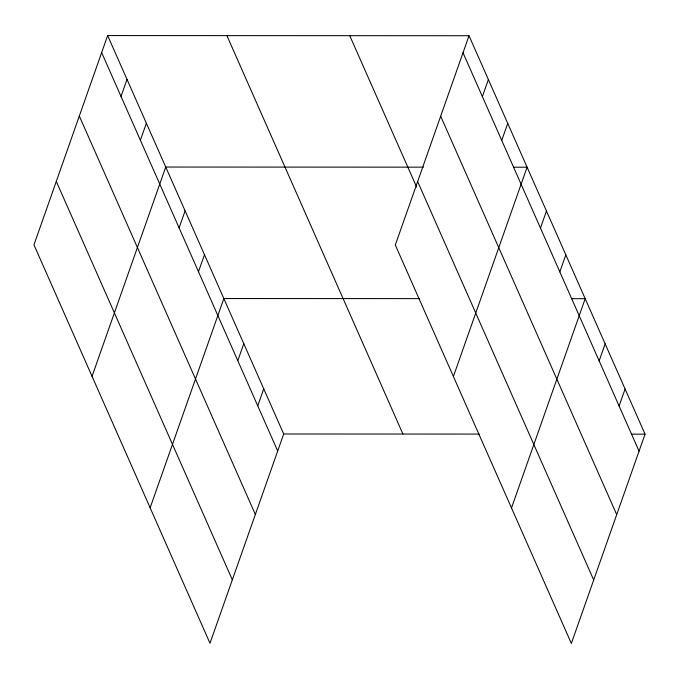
<?xml version="1.0" encoding="UTF-8"?>
<svg xmlns="http://www.w3.org/2000/svg" width="679" height="679" viewBox="0 0 679 679"><rect width="100%" height="100%" fill="white"/><g stroke="black" fill="none" stroke-linecap="round" stroke-linejoin="round"><path stroke-width="1.02" d="M107.647 35.563L33.95 244.839L209.989 643.268L283.695 433.991L107.647 35.563L469.011 35.732L645.05 434.161L571.353 643.437L395.305 245.009L469.011 35.732M121.023 96.41L127.015 79.392M140.383 140.239L146.375 123.222M92.047 376.327L165.744 167.042L423.543 167.161M179.112 227.889L185.104 210.872M198.48 271.719L204.472 254.701M150.135 507.807L223.841 298.531L419.342 298.616M237.794 360.702L243.786 343.684M257.748 405.855L263.741 388.838M482.379 96.579L488.371 79.553M501.747 140.4L507.739 123.383M453.402 376.489L527.099 167.212L513.502 167.204M540.476 228.059L546.468 211.042M559.836 271.88L565.828 254.863M511.499 507.968L585.196 298.692L571.599 298.684M599.15 360.863L605.15 343.846M619.104 406.025L625.096 388.999M283.695 433.991L479.196 434.085M631.453 434.153L645.05 434.161M463.01 52.75L639.058 451.179M440.671 116.194L616.71 514.623M417.653 181.565L593.692 579.993M349.761 35.673L416.694 187.166M226.896 35.622L402.944 434.051M101.655 52.58L277.703 451.009M79.316 116.033L255.355 514.461M56.289 181.395L232.337 579.824"/></g></svg>
